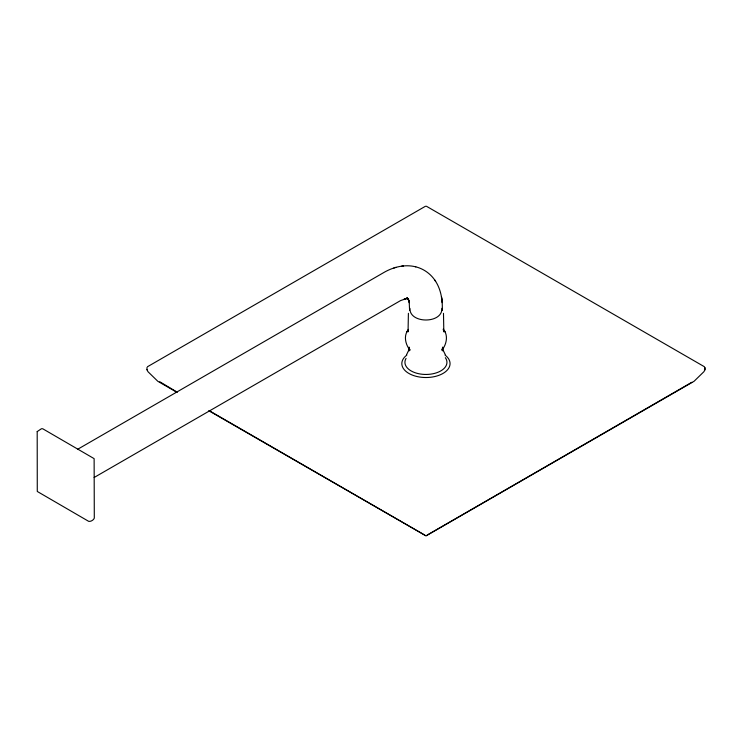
<?xml version="1.0" encoding="UTF-8"?>
<svg xmlns="http://www.w3.org/2000/svg" width="742" height="742" viewBox="0 0 742 742"><rect width="100%" height="100%" fill="white"/><g stroke="black" fill="none" stroke-linecap="round" stroke-linejoin="round"><path stroke-width="1.11" d="M176.856 392.277L157.823 381.295L147.955 371.677L146.981 369.664M208.901 410.78L426.038 535.882L694.058 381.295L703.926 371.677L704.9 369.85L704.9 367.689M704.9 367.503L704.9 369.85M441.917 308.32C442.603 323.846 409.408 323.902 409.918 308.412M409.176 350.261L409.139 350.901L409.139 347.089L409.176 347.72M408.397 313.319L408.054 331.841L408.397 329.828M406.662 354.509L409.027 349.612M407.256 331.192C403.602 337.091 405.883 345.141 410.029 350.205L409.287 348.35M406.792 331.906L408.452 329.374M147.398 366.78L425.518 206.211M77.827 449.188L384.708 272.017C394.048 266.832 405.28 264.124 415.808 266.86M94.132 477.496L400.606 300.566L407.237 298.33L404.251 298.878L408.193 298.599L406.495 298.21M427.253 535.028L691.785 382.297M396.005 267.352L393.854 267.992M426.251 535.603L425.63 535.603M401.598 266.165L403.518 265.951M415.548 266.786C423.812 268.762 431.139 274.15 435.619 281.357M407.683 298.479L408.536 298.766L406.987 298.089L408.601 299.777L407.173 297.765L409.102 301.308L408.211 298.878L409.389 302.699L408.777 300.297L408.907 300.77M426.362 206.211L704.483 366.78M177.134 392.138L159.79 381.759M209.198 410.651L424.628 535.028M434.552 279.753C440.887 288.545 442.705 299.759 442.269 310.379M443.428 329.374C448.511 335.319 446.563 344.622 441.852 350.205L442.742 347.089L442.742 350.901L442.594 349.63M444.625 331.192L445.089 331.906M442.853 349.612L445.219 354.509M443.215 329.17L443.827 331.841L443.484 313.319M409.176 301.846L409.612 310.379M441.954 300.241L441.453 296.763L442.149 302.643M146.981 367.503L146.981 369.85M445.07 355.121A24.115 13.922 0 0 1 442.232 373.866A24.115 13.922 0 0 1 409.649 373.866A24.115 13.922 0 0 1 406.811 355.121M445.339 357.69A20.999 12.122 0 0 1 426.631 374.45A20.999 12.122 0 0 1 406.05 358.432M37.193 431.594L37.276 491.464L88.688 521.348C90.737 521.756 93.631 520.086 94.299 518.111L94.123 458.639L42.711 428.755L41.394 428.755L37.193 431.594"/></g></svg>
